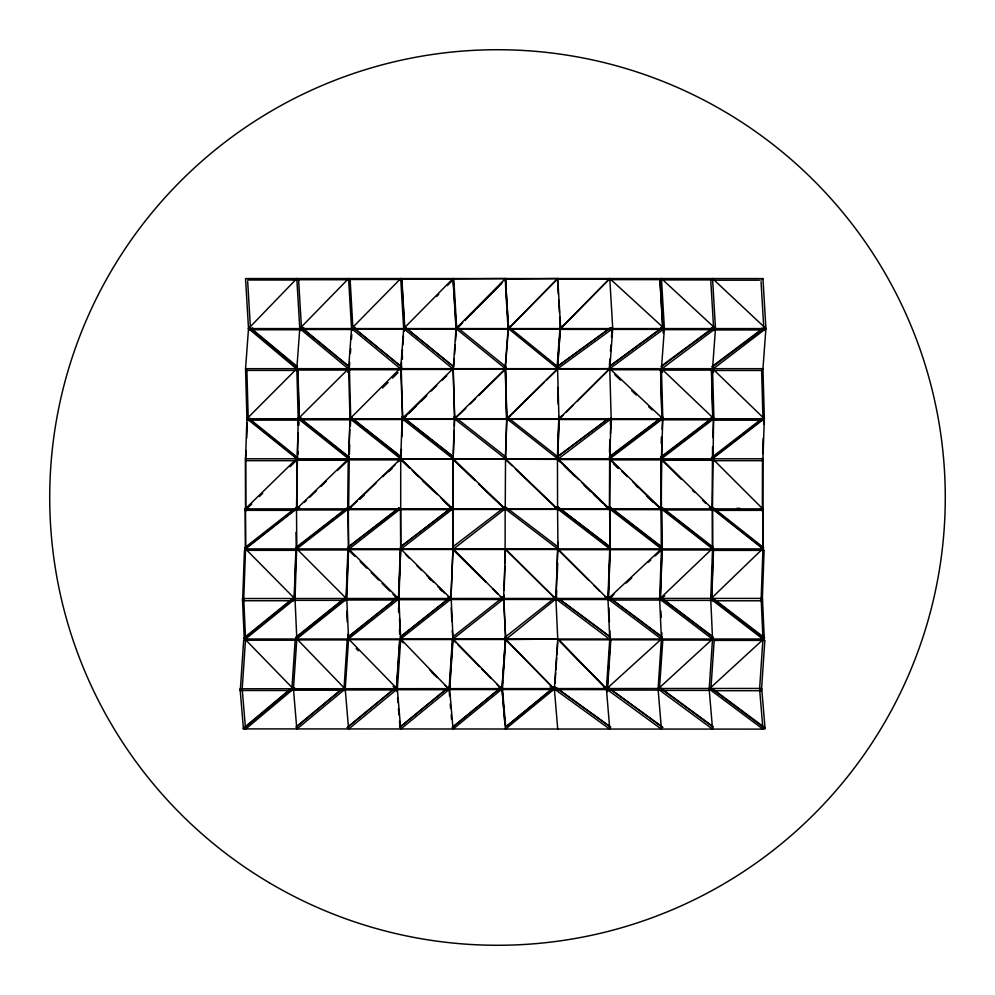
<?xml version="1.0" encoding="UTF-8"?>
<svg xmlns="http://www.w3.org/2000/svg" width="995" height="995" viewBox="0 0 995 995"><rect width="100%" height="100%" fill="white"/><g stroke="black" fill="none" stroke-linecap="round" stroke-linejoin="round"><path stroke-width="1.49" d="M289.955 689.261L243.228 728.39L245.554 729.111L242.195 689.013L245.554 639.001L243.75 598.953L245.554 548.892L245.554 458.782L246.934 418.733L245.554 368.672L248.514 328.586L245.554 278.563L762.954 278.563L765.914 328.586L762.954 368.672L764.347 418.733L762.954 458.782L762.954 548.892L761.15 598.953L762.954 639.001L759.595 689.013L762.954 729.111L243.439 728.887L240.081 688.789L761.697 688.44L765.068 728.551L762.954 729.111L709.174 689.013L712.544 639.001L710.741 598.953L712.544 548.892L712.457 507.612L709.36 507.612M247.917 508.632L245.728 510.758L245.554 458.782L246.275 450.573M351.359 507.151L348.3 507.151L348.586 548.892L346.782 598.953L348.586 639.001L345.228 689.013L296.821 729.111L293.45 689.013L296.821 639.001L295.017 598.953L245.554 548.892L245.18 508.333L245.193 510.348L296.46 510.348L298.201 418.733L296.821 368.672L299.769 328.586L296.821 278.563L298.637 279.732L350.377 279.744L348.586 278.563L299.769 328.586L349.456 369.717L350.75 419.79L298.985 419.79L298.201 418.733L298.537 417.502L348.922 457.551M299.134 508.221L296.92 510.348L297.144 457.551M349.307 457.14L298.923 417.092L298.201 418.733L348.586 458.782L348.262 509.962L348.586 458.782L349.979 418.733L348.586 368.672L351.546 328.586L348.586 278.563L350.14 279.458L352.964 329.507L351.546 328.586L352.342 326.982L401.52 367.068L349.979 418.733L350.75 419.79M350.849 507.823L348.611 509.962L348.586 458.782L296.609 508.855L245.554 548.892L244.434 550.67L242.631 600.731L292.331 600.731M506.915 726.027L554.65 686.898L554.364 689.013L505.435 729.111L502.077 689.013L505.56 636.85L503.756 596.789L503.482 599.525L451.096 599.525L451.121 596.838L453.048 639.001L449.69 689.013L400.711 729.111L397.353 689.013L400.711 639.001L398.908 598.953L400.711 548.892L400.711 458.782L402.229 416.768L453.173 456.817L453.036 459.367L474.117 479.615M502.127 506.741L505.211 506.741L505.211 509.44L452.824 509.44L453.086 456.668M440.785 497.724L452.986 509.44L453.048 458.782L454.466 416.619L505.535 456.63L505.236 509.378L557.536 509.378L557.536 506.741L554.451 506.741M605.01 505.385L609.425 509.639L609.636 459.566L611.166 418.733L609.773 368.672L612.733 328.586L609.773 278.563L559.762 329.183L560.683 328.586L557.735 278.563L556.802 279.16L608.853 279.16M660.705 327.566L662.981 329.656L664.386 328.586L609.773 278.563L608.368 279.632L660.021 279.632L661.439 278.563L664.386 328.586L661.439 368.672L662.819 418.733L661.439 458.782L661.314 509.639L609.661 509.639L610.233 439.865M658.789 507.823L660.979 509.962L661.899 437.054M712.495 508.333L712.457 509.962L661.339 509.962L661.103 457.538L713.589 417.49L712.482 510.36L762.904 510.36L762.916 508.333L763.128 548.369L710.741 598.953L764.583 640.407L714.174 640.407L659.635 598.953L661.513 547.188L661.302 507.151L662.011 549.999L660.257 598.53M709.796 508.171L712.01 510.348L712.582 446.755M760.18 508.582L762.357 510.758L762.493 458.247M478.632 483.806L505.273 509.378L505.236 506.741L557.797 546.74L555.931 598.953L557.735 639.001L554.364 689.013L557.735 729.111M557.747 546.777L556.068 598.007M454.466 416.619L454.553 419.243L453.198 366.583M505.472 456.668L505.46 459.304L506.778 416.582L506.94 419.243L505.286 366.521L508.246 326.435L511.268 326.472M557.561 506.878L557.474 509.44L609.624 509.44L609.612 506.878L606.552 506.878M452.824 509.44L452.787 506.878L449.715 506.878M246.698 438.26L247.233 422.85M297.256 454.479L298.002 432.912M298.264 425.213L298.537 417.502M297.903 454.541L298.015 451.456M298.91 425.275L299.022 422.191M348.909 454.006L349.767 429.367M349.879 426.283L350.19 417.042L400.935 457.091L400.624 459.566L398.398 461.705M349.407 454.056L349.73 444.815M350.377 426.333L350.688 417.092L350.551 419.492L402.676 419.492L405.96 416.233M409.53 468.098L400.662 459.566L401.47 449.143M401.893 436.817L402.589 416.793L402.453 419.305L558.991 419.318L559.016 416.619L557.785 459.367L578.742 479.615M453.434 453.608L454.23 430.499M454.392 425.885L454.715 416.631L454.615 419.305M557.722 506.741L557.573 509.44L557.449 456.668L558.829 416.619L561.889 416.619M609.45 452.203L609.873 439.877M610.408 424.479L610.619 418.31M610.457 433.708L610.98 418.298M661.19 443.235L661.401 437.079M662.172 429.355L662.595 417.029L609.562 457.078L609.873 459.566L618.629 468.098M712.905 437.514L713.589 417.49M762.655 453.633L763.19 438.223M763.675 424.367L763.886 418.198L763.389 420.188L712.967 420.188L711.587 370.128L765.914 328.586L712.544 278.563L710.741 279.918L713.726 329.942L715.492 328.586L712.544 278.563L710.778 279.918L659.66 279.918L661.439 278.563L715.492 328.586L712.544 368.672L713.925 418.733L712.967 420.188M294.122 598.841L295.863 550.31L296.821 548.892L348.374 508.855L400.711 458.782L400.836 456.817M294.371 598.878L296.112 550.334L296.821 548.892L296.485 507.612L299.532 507.612M292.12 598.915L243.875 637.994L293.45 689.013L291.56 690.505L240.292 690.505L243.651 640.506L295.017 598.953L296.697 547.648L347.031 508.569M399.231 612.41L398.535 597L398.187 599.997L346.061 599.997L347.864 549.949L400.5 508.855M399.219 508.084L348.511 547.188L346.21 600.01L346.123 597.298M398.522 598.194L400.264 549.65L452.837 508.855L452.638 506.753L400.512 546.79L400.463 549.464L557.809 549.476M400.463 508.42L400.711 548.892L398.497 599.711L450.797 599.711L453.048 548.892L452.824 506.741M448.795 597.336L450.984 599.512L452.986 546.74L505.211 506.741M552.971 596.789L556.043 596.789L556.081 599.463L503.781 599.463L503.955 594.91M504.117 590.358L504.987 566.093M505.099 563.058L505.161 506.704L505.273 509.378M556.441 598.02L556.715 590.433M557.15 578.306L557.697 563.133M505.261 636.862L505.435 639.001L554.364 689.013L609.773 729.111L606.415 689.013L609.773 639.001L607.97 598.953L609.823 546.914L558.78 507.811M604.948 596.478L608.231 599.736L610.034 549.688L609.612 506.878M660.406 598.53L662.16 549.999L661.439 548.892L609.562 508.855L557.735 458.782L506.816 418.733L506.729 416.619L509.801 416.619M711.5 598.915L713.253 550.384L712.544 548.892L661.227 508.855L609.773 458.782L662.819 418.733L662.595 417.029M711.748 598.89L713.502 550.359L712.544 548.892L712.457 507.612M713.39 600.781L762.282 600.781L764.085 550.732L762.954 548.892L712.333 508.855L661.439 458.782L713.925 418.733L713.204 417.054L660.717 457.103M544.265 382.254L506.629 419.256L506.915 416.582L505.385 459.367L512.102 465.697M402.676 419.492L400.711 368.672L401.731 366.844L352.566 326.758L351.546 328.586L401.283 369.431L402.639 419.492L402.229 416.768M294.794 688.067L291.759 688.067L293.45 689.013L291.809 690.219L295.167 640.22L346.782 598.953L345.501 597.41L295.527 637.472M395.177 597.298L398.249 597.298L398.908 598.953L347.205 639.922L343.934 689.945L396.06 689.945L397.353 689.013L396.644 687.135L397.03 691.761M347.379 727.619L396.147 687.508L397.353 689.013L396.308 689.672L399.667 639.673L451.245 598.953L450.859 597L447.787 597M498.756 686.923L501.841 686.923L502.077 689.013L453.048 729.111L449.454 686.923L449.69 689.013L448.857 689.709L396.52 689.709L399.89 639.698L400.711 639.001L449.404 689.56L501.791 689.56L502.301 686.861L505.535 725.417M348.3 507.151L348.287 509.639L452.787 509.639L452.837 508.855L400.711 458.782L349.979 418.733L350.19 417.042M444.777 685.182L449.031 689.523L452.402 639.524L503.632 598.953L503.507 596.838L500.423 596.838M449.404 689.56L452.924 636.899M496.517 684.062L501.853 689.498L505.609 636.899M549.974 686.861L554.588 686.861L554.65 689.523L502.363 689.523L502.972 680.431M503.283 675.891L503.992 665.282M504.303 660.73L505.012 650.133M505.311 645.581L505.721 639.524L503.458 596.801L503.781 599.463M554.999 683.528L555.707 672.918M555.906 669.896L556.727 657.77M556.926 654.735L557.747 642.621M556.454 596.851L555.931 598.953L505.659 639.586L557.735 639.001L607.062 689.809L610.42 639.797L555.931 598.953L505.348 549.402M609.885 630.867L609.773 639.001L610.83 639.81L607.46 689.809L557.735 639.001L607.261 689.61L554.588 689.597M660.294 597.261L659.635 598.953L661.439 639.001L658.068 689.013L661.439 729.111L606.415 689.013L607.112 687.047L604.052 687.047M609.226 690.095L659.362 690.095L662.807 640.083L607.97 598.953L608.355 596.975L605.296 596.975M710.816 690.406L714.174 640.407L712.544 639.001L658.068 689.013L659.362 690.095M712.569 690.704L761.461 690.704L764.819 640.693L762.954 639.001L245.554 639.001L244.248 638.579L242.444 598.53L762.468 598.405L764.272 638.467L709.174 689.013L712.544 729.111L658.068 689.013L659.262 687.346M461.692 323.698L456.319 329.134L456.145 326.484L459.28 326.447M558.991 419.318L557.523 366.57L560.483 326.472L557.548 369.195L453.235 369.244L456.145 326.484L505.634 366.546L506.629 419.256L505.97 394.978M300.714 330.589L300.95 327.504L348.573 366.608M349.394 367.068L349.73 362.441M350.414 353.2L350.75 348.573M351.434 339.32L351.782 334.693M352.765 330.216L352.989 327.131L351.546 328.586L353.088 329.482M401.52 362.13L401.259 369.431L453.583 369.431L403.671 328.586L400.711 278.563L401.893 279.222L404.853 329.245L403.671 328.586L404.132 326.658L453.509 366.745M401.744 359.046L402.428 349.792M402.764 345.165L403.448 335.912M403.783 331.285L404.132 326.658M402.303 359.145L402.527 356.061M404.343 331.385L404.691 326.758L403.671 328.586L400.711 368.672L401.582 369.717L349.456 369.717M454.217 358.921L453.645 366.633L404.269 326.547L403.671 328.586L404.592 329.283L401.632 279.259L400.711 278.563L351.546 328.586L352.728 329.245L560.434 329.171L560.085 326.484L563.145 326.484M454.553 354.295L455.237 345.041M455.586 340.414L456.27 331.161M546.479 380.078L557.61 369.257L557.138 366.57L560.085 326.484M609.438 365.165L609.885 358.996M610.457 351.285L610.918 345.116M611.477 337.404L612.161 328.163M662.732 330.054L662.956 326.969L664.386 328.586L609.773 368.672L558.568 419.318L558.829 416.619M663.143 333.064L663.59 326.895L608.977 366.981M713.427 330.514L713.651 327.43L715.492 328.586L713.701 329.942L711.475 327.865M714.099 330.44L714.335 327.355L661.488 366.533M462.7 322.542L456.257 329.071L456.207 326.447M508.072 329.096L557.735 278.563L508.072 329.096L508.594 326.447L505.249 369.195L505.758 387.391M505.634 366.546L505.56 369.182L478.943 395.301M296.46 510.348L296.485 507.612M346.733 509.962L296.485 509.962L296.448 508.333M505.56 636.85L556.106 596.838L556.379 599.537L608.43 599.537L557.735 548.892L505.224 508.855L453.048 458.782L402.104 418.733L402.378 416.631L405.462 416.631M452.638 506.753L452.961 549.402L485.958 582.05M559.787 461.705L557.586 459.566L559.115 418.733L558.767 419.529L662.235 419.517L662.334 416.768L609.288 456.817M609.425 509.639L609.923 506.89L610.196 549.688L608.393 599.736L608.641 597.261L611.676 597.261M556.304 596.975L556.006 599.525M712.159 460.685L712.544 458.782L764.347 418.733L763.352 417.514L711.562 457.563M762.357 510.758L762.742 508.855L712.084 458.247L762.68 419.131M661.439 458.782L661.115 460.275L712.221 460.275M712.01 510.348L713.067 507.637L763.7 547.673L762.954 548.892L763.675 550.384L713.253 550.384M609.773 458.782L609.537 459.889L661.19 459.889M660.979 509.962L661.75 507.164L661.439 548.892L607.97 598.953L608.231 599.736M609.773 639.001L610.308 636.899L558.891 598.667M505.224 508.855L452.899 549.464L485.883 582.112M402.104 418.733L453.048 368.672L454.777 419.305L454.429 418.733L505.435 368.672L456.008 328.586L456.605 326.547M607.062 689.809L606.415 689.013L661.439 639.001L661.886 632.696M712.942 417.514L713.925 418.733L713.141 419.828L662.036 419.828L662.819 418.733L609.773 368.672L577.486 401.022M610.818 419.529L611.166 418.733L557.685 459.367L400.711 458.782L400.96 459.889L348.835 459.889M450.984 599.512L450.723 596.876L400.189 636.937M660.904 597.323L659.635 598.953L660.357 600.047L608.704 600.047L607.97 598.953L608.865 597.025L662.322 637.074L661.439 639.001L662.72 640.096L713.925 640.083L712.544 639.001M294.669 508.594L244.832 547.673L245.554 548.892L244.845 550.334L296.112 550.334M501.791 689.56L501.791 686.886L452.762 726.997L453.048 729.111L452.203 727.121M354.73 556.18L348.163 549.65L348.238 546.927L398.945 507.823M660.207 600.047L659.635 598.953L713.278 547.673M505.659 288.177L505.435 278.563L508.644 329.071L508.184 326.472L557.586 366.521L557.175 369.257L609.773 368.672L609.201 369.456M557.735 278.563L505.112 279.085M242.631 600.731L243.75 598.953M346.061 599.997L346.782 598.953L345.8 597.796L295.838 637.857L345.228 689.013L348.586 729.111L397.353 689.013L395.96 687.296L347.205 727.407M662.098 417.054L662.819 418.733L661.949 419.828L660.568 369.754L715.492 328.586L714.074 326.969L661.24 366.148M662.782 727.233L607.771 687.135L606.415 689.013L607.709 690.095M610.582 419.517L611.166 418.733M713.415 372.59L711.214 370.463L712.544 368.672L764.347 418.733L763.016 420.524L760.802 418.397M763.016 420.524L761.623 370.463L762.954 368.672L245.554 368.672L246.884 370.414L248.265 420.475L250.429 418.298M662.533 372.242L660.294 370.115L661.439 368.672L713.925 418.733L712.793 420.176L710.554 418.037M712.793 420.176L711.413 370.115L712.544 368.672M608.915 369.754L609.773 368.672M662.036 419.828L660.655 369.767L661.439 368.672M659.635 598.953L660.618 597.721M764.272 638.467L712.059 598.405L710.741 598.953L711.723 597.721M299.184 417.577L298.201 418.733L299.147 420.151L247.879 420.151L246.934 418.733L247.917 417.577L296.609 456.668M297.803 457.625L245.342 508.855L245.728 510.758M248.265 420.475L247.394 418.236L297.269 458.285L296.672 460.287L290.092 466.667M663.59 326.895L664.386 328.586L663.205 329.382L559.949 329.382L560.683 328.586M609.052 279.359L609.773 278.563L608.604 279.359M612 329.382L612.733 328.586L611.552 329.382M301.522 417.95L299.333 420.126L297.953 370.065L248.514 328.586L296.821 278.563L298.612 279.744L301.56 329.768L250.33 329.755L248.514 328.586L250.379 327.666M297.169 367.354L250.043 328.238L248.514 328.586L250.541 330.041L252.693 327.815M348.847 366.247L301.224 327.131L299.769 328.586L301.597 329.755L303.736 327.542M559.949 329.382L609.773 278.563M352.964 329.507L355.103 327.33M453.969 279.259L453.048 278.563L456.008 328.586L456.742 329.096L453.795 279.073L453.048 278.563L403.671 328.586L404.405 329.096M436.618 296.473L438.758 294.296M447.352 285.602L453.795 279.073M456.008 328.586L505.435 278.563L401.632 279.259M502.463 282.306L464.852 320.365L474.59 310.651M476.742 308.475L501.455 283.463M245.939 460.685L297.194 460.685L296.821 458.782L246.934 418.733L296.821 368.672L298.139 370.414L246.884 370.414M347.529 372.242L349.718 370.065L348.586 368.672L298.201 418.733L299.333 420.126M558.767 419.529L563.17 415.176M566.478 411.905L573.083 405.375M382.54 387.926L388.05 382.49M392.465 378.137L397.975 372.69M402.453 419.305L426.818 395.363M431.245 391.01L436.78 385.562M442.327 380.127L446.755 375.774M409.281 412.962L415.935 406.433M421.47 400.997L425.897 396.644M458.981 414.89L465.71 408.423M470.075 404.007L475.61 398.572M506.816 418.733L557.735 368.672L612.733 328.586M245.193 510.348L251.76 503.967M259.434 496.505L262.717 493.309M296.485 509.962L298.699 507.823M304.234 502.5L306.435 500.373M309.756 497.177L316.398 490.784M320.813 486.518L326.348 481.194M337.404 470.535L348.474 459.889M348.287 509.639L357.193 501.119M359.431 498.992L376.135 483.01M382.814 476.617L395.065 464.901M359.755 499.303L364.207 495.037M388.709 471.605L392.042 468.409M662.459 597.92L664.71 595.794M609.512 598.692L613.965 594.525M626.216 583.058L631.788 577.834M648.491 562.2L650.718 560.11M655.17 555.944L661.862 549.688L661.787 546.927L611.129 507.823M300.95 327.504L299.769 328.586L301.56 329.768M243.439 728.887L291.348 688.789L293.45 689.013L245.554 729.111M396.52 689.709L397.353 689.013L348.586 639.001L347.69 637.136L398.025 597.075L398.908 598.953L398.497 599.711L398.908 598.953L348.586 548.892L347.852 507.176L348.611 509.962M296.1 726.847L342.143 688.702M296.299 727.196L342.342 689.05M399.878 727.121L448.844 687.023L449.69 689.013L449.031 689.523M506.853 725.989L554.588 686.861M712.544 278.563L710.542 280.192L759.434 280.192M760.964 280.192L762.954 278.563M761.697 328.139L763.911 330.216L765.914 328.586L764.061 327.43M244.248 638.579L293.712 598.53L295.017 598.953L294.035 597.796M347.292 639.934L348.586 639.001L347.927 637.36L398.249 597.298M400.338 637.061L450.859 597M503.507 596.838L452.874 636.862L452.824 639.486L505.211 639.486M403.261 642.782L400.065 639.524L400.711 639.001M240.292 690.505L242.195 689.013M245.392 548.369L295.229 509.278M346.621 508.122L296.299 547.213L296.821 548.892L346.782 598.953L345.837 600.358L295.59 600.358M400.674 546.927L452.787 506.878M714.335 327.355L715.492 328.586L713.962 329.644L662.844 329.644L659.896 279.62L661.439 278.563M557.449 456.668L608.393 418.485M608.554 418.621L557.61 456.804L557.735 458.782L557.685 456.63L506.729 416.619M711.935 366.583L762.829 328.362M712.246 367.18L764.371 328.014L765.914 328.586L248.514 328.586M245.554 639.001L243.899 640.22L295.167 640.22L296.821 639.001L295.428 639.922L347.205 639.922M610.022 365.837L663.379 326.658L664.386 328.586L662.844 329.644L660.021 279.632M291.796 690.219L293.45 689.013M557.138 366.57L609.636 328.313M611.029 327.529L557.275 366.707L557.735 368.672L508.395 328.586L508.246 326.435M711.288 688.44L709.174 689.013L710.853 687.819M710.741 598.953L712.42 597.796L712.557 600.88M762.954 639.001L764.645 637.857L714.845 599.662M348.586 639.001L347.541 639.673L399.667 639.673M301.647 327.666L299.769 328.586L301.323 329.482L351.571 329.482M709.174 689.013L711.462 687.931M762.954 729.111L765.242 728.029L712.681 688.838M247.593 280.018L298.861 280.018L296.821 278.563M715.218 329.942L764.11 329.942M610.433 369.754L660.568 369.754M297.953 370.065L349.718 370.065M660.294 370.115L711.413 370.115M711.214 370.463L761.623 370.463M457.601 416.582L454.528 416.582L454.429 418.733L505.435 458.782L557.523 508.855L609.773 548.892L609.985 546.79L558.941 507.674M246.934 418.733L764.347 418.733M245.554 458.782L762.954 458.782M557.586 459.566L609.636 459.566M297.132 460.275L348.909 460.275L348.586 458.782M713.689 460.685L762.568 460.685M736.947 508.333L739.994 508.333M245.342 508.855L762.742 508.855M245.554 548.892L762.954 548.892M348.163 549.65L400.301 549.65M557.536 506.741L557.984 549.688L661.862 549.688M348.014 549.961L296.249 549.961L296.012 532.275M662.011 549.999L713.116 549.999L712.544 548.892M660.58 600.408L711.699 600.408M400.065 639.524L452.402 639.524M558.369 639.797L610.42 639.797M610.83 639.81L662.483 639.81L661.439 639.001M293.326 690.219L343.573 690.219L345.228 689.013L344.009 687.508L344.27 690.592M661.252 690.406L709.261 690.406M343.524 688.067L345.228 689.013L343.934 689.945L345.228 689.013L343.325 687.732M295.017 598.953L293.326 597.933L293.475 601.017M400.711 278.563L402.129 279.483L350.004 279.483L348.586 278.563M607.261 689.61L606.415 689.013L607.609 687.346L662.62 727.457M556.454 687.843L610.607 727.034L609.773 729.111L610.482 727.158L556.329 687.968M713.154 726.661L659.921 687.47L658.068 689.013L659.449 690.095M660.979 688.727L712.98 727.009M558.755 598.803L610.159 637.036M712.507 689.348L765.068 728.551M608.641 597.261L662.098 637.31M663.366 599.189L712.594 636.452M661.849 598.654L713.527 637.783M661.513 547.188L609.649 507.151L609.661 509.639M662.981 508.122L713.079 547.213M712.669 547.648L661.339 507.612L661.339 509.962M402.378 416.631L453.334 456.68M401.196 456.842L350.464 416.793L349.979 418.733L350.837 419.778M713.701 509.278L763.128 548.369M251.561 328.649L297.505 366.782M759.595 689.013L761.461 690.704M614.848 374.792L620.482 380.115M631.775 390.761L636.29 395.027M648.703 406.744L652.086 409.94M475.299 480.61L453.048 458.782M478.558 483.868L496.331 500.92M498.545 503.047L505.211 509.44M400.861 459.367L409.741 467.886M411.955 470.026L437.464 494.527M413.97 472.351L418.41 476.617M422.838 480.871L433.932 491.53M442.8 500.05L452.787 509.639M515.36 468.956L557.536 509.378M582.05 482.811L609.624 509.44M564.202 465.958L575.234 476.617M584.053 485.137L590.669 491.53M593.978 494.726L602.796 503.246M621.912 471.294L627.385 476.617M632.857 481.941L661.314 509.639M613.915 464.143L618.293 468.409M635.805 485.448L637.994 487.587M646.75 496.107L653.317 502.5M661.551 459.889L681.475 479.478M692.532 490.361L694.746 492.537M702.495 500.162L705.816 503.433M710.243 507.786L712.457 509.962M453.048 548.892L503.545 599.45L505.435 548.892L556.081 599.463M498.047 594.015L492.55 588.58L496.878 592.995M400.711 548.892L451.245 598.953M405.948 554.899L409.243 558.17M416.942 565.782L421.333 570.135M426.818 575.583L433.41 582.112M437.812 586.465L444.404 592.983M428.82 577.946L431.022 580.122M439.815 588.829L442.004 591.005M557.984 549.688L588.567 580.147M594.027 585.595L599.487 591.03M360.202 561.628L366.769 568.157M371.147 572.511L378.796 580.122M382.08 583.393L389.741 591.005M393.025 594.264L397.403 598.617M395.998 597.821L398.187 599.997M452.762 639.549L456.021 642.745M458.086 644.984L479.466 666.662M481.605 668.839L491.194 678.627M505.659 639.586L554.65 689.523M429.877 669.958L437.327 677.57M431.818 672.309L435.014 675.568M356.21 648.566L358.374 650.78M393.05 686.339L396.308 689.672M558.183 549.489L557.909 542.163M348.586 368.672L349.369 369.73M296.821 368.672L297.766 370.09L299.109 418.634M761.15 598.953L762.282 600.781M295.888 507.637L296.92 510.348M453.048 278.563L456.319 329.134M502.363 689.523L453.048 639.001L452.24 630.768M449.69 689.013L448.969 687.135L400.002 727.245L399.492 721.064M453.048 729.111L452.812 727.034L501.841 686.923L504.9 723.912M712.544 458.782L712.694 460.287M712.333 508.855L712.482 510.36M348.262 507.612L348.374 508.855M607.771 687.135L608.02 690.219M607.112 687.047L607.51 691.687M448.844 687.023L449.616 696.276M450.262 703.987L450.66 708.614M451.17 714.783L451.556 719.41M397.552 697.93L397.938 702.557M398.448 708.726L398.97 714.895M395.96 687.296L396.221 690.381M761.051 281.709L763.911 330.216M557.474 279.147L558.369 294.309M558.73 300.366L559.451 312.492M559.712 317.044L560.434 329.171M505.435 278.563L508.395 328.586M505.92 292.729L506.642 304.843M507.002 310.913L507.624 321.522M247.68 281.535L250.541 330.041M660.916 611.129L661.202 617.286M608.84 607.758L609.462 621.626M450.723 596.876L450.859 599.96M451.208 607.659L451.829 621.527M399.505 618.567L400.201 633.977M398.51 607.858L398.709 612.485M399.48 629.425L399.679 634.051M346.745 611.166L347.23 621.95M347.79 634.275L347.927 637.36M345.501 597.41L345.638 600.495M557.685 387.465L558.145 404.157M269.384 882.814A447.775 447.775 0 0 0 945.25 502.388A447.775 447.775 0 0 0 277.866 107.286A447.775 447.775 0 0 0 269.384 882.814"/></g></svg>
